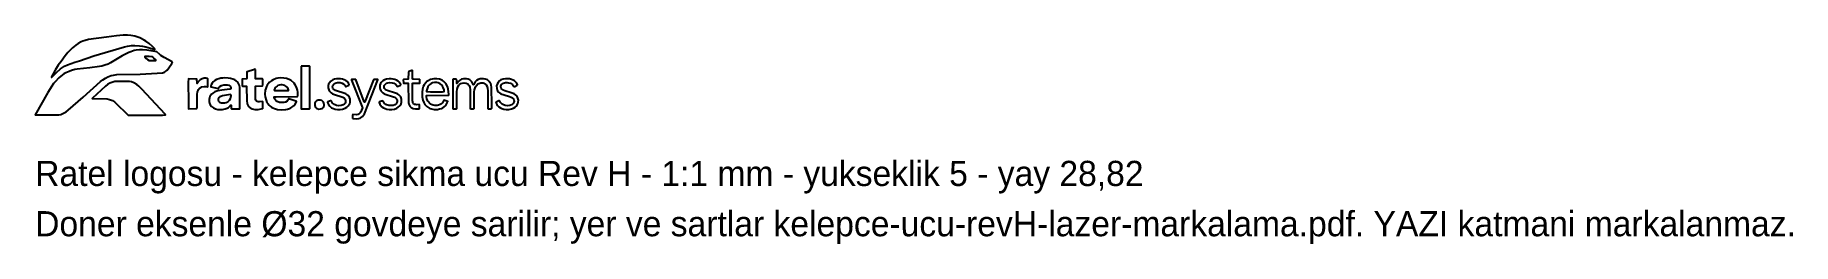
# Model space of a CAD drawing. Extents: x -14 to 90, y -7 to 5.
import ezdxf

# ---------------------------------------------------------------- set-up
doc = ezdxf.new("R2010")
doc.units = 0
doc.layers.add('MARKA', color=5, linetype='CONTINUOUS')
doc.layers.add('YAZI', color=3, linetype='CONTINUOUS')

msp = doc.modelspace()

# ---------------------------------------------------------------- linework, layer by layer
at = {"layer": 'MARKA'}
for points in [[(-9.1704, 4.9993), (-9.5662, 4.9596), (-10.1549, 4.885), (-11.2326, 4.7324), (-11.4255, 4.6856), (-11.5606, 4.6399), (-11.671, 4.5911), (-11.8476, 4.4941), (-11.9921, 4.3949), (-12.1797, 4.2362), (-12.4524, 3.9574), (-12.6217, 3.7564), (-12.8689, 3.4338), (-13.0295, 3.203), (-13.2146, 2.9087), (-13.4342, 2.5202), (-13.4437, 2.4868), (-13.4331, 2.4805), (-13.4197, 2.4852), (-13.1423, 2.7734), (-12.8948, 2.992), (-12.6667, 3.1414), (-12.4737, 3.2339), (-12.0484, 3.3853), (-11.7702, 3.4683), (-10.9027, 3.7567), (-9.081, 4.3076), (-8.9133, 4.3422), (-8.6647, 4.3757), (-8.4691, 4.3798), (-8.1873, 4.3694), (-8.0157, 4.3461), (-7.8028, 4.2983), (-7.5367, 4.2311), (-7.2724, 4.1505), (-7.2685, 4.1606), (-7.2785, 4.1754), (-7.4153, 4.3197), (-7.61, 4.4932), (-7.8118, 4.6382), (-7.9077, 4.6976), (-8.167, 4.8319), (-8.4608, 4.9354), (-8.7022, 4.9847), (-8.8989, 4.9985), (-9.1704, 4.9993)], [(-8.1957, 4.1257), (-8.3784, 4.1007), (-8.5047, 4.0739), (-8.7063, 4.0064), (-8.8307, 3.9557), (-9.2258, 3.755), (-9.9178, 3.3387), (-10.0591, 3.2715), (-10.2506, 3.1987), (-10.4424, 3.1483), (-10.5758, 3.1232), (-11.1526, 3.0489), (-11.9137, 2.9642), (-12.0505, 2.9415), (-12.2366, 2.8906), (-12.3889, 2.8341), (-12.5789, 2.7504), (-12.691, 2.6895), (-12.883, 2.5572), (-13.0013, 2.4559), (-13.2259, 2.2178), (-13.3095, 2.1111), (-13.4139, 1.9557), (-13.6517, 1.5681), (-14.4113, 0.2515), (-14.3992, 0.2352), (-13.0567, 0.2391), (-12.9892, 0.245), (-12.8722, 0.2733), (-12.7125, 0.3379), (-12.5626, 0.4246), (-12.4411, 0.5156), (-11.5481, 1.2994), (-10.5199, 2.2257), (-10.379, 2.3306), (-10.2137, 2.4362), (-10.0723, 2.5044), (-9.8732, 2.5843), (-9.7474, 2.6205), (-9.5368, 2.6517), (-8.1501, 2.6624), (-7.1308, 2.731), (-6.8221, 2.7602), (-6.6907, 2.8002), (-6.6304, 2.8306), (-6.5321, 2.9126), (-6.4309, 3.0454), (-6.2579, 3.3161), (-6.2234, 3.3882), (-6.2333, 3.4126), (-6.7195, 3.6679), (-6.9224, 3.7873), (-6.9825, 3.8357), (-7.1548, 4.0018), (-7.7487, 4.1012), (-8.009, 4.1251), (-8.1957, 4.1257)], [(-7.832, 3.7315), (-7.8676, 3.7251), (-7.8699, 3.7079), (-7.792, 3.6135), (-7.7108, 3.5424), (-7.6081, 3.4959), (-7.4367, 3.4853), (-7.2514, 3.4868), (-7.2045, 3.4954), (-7.2165, 3.5173), (-7.3353, 3.6284), (-7.3993, 3.6792), (-7.4419, 3.7005), (-7.6189, 3.7278), (-7.832, 3.7315)], [(-9.5752, 2.239), (-9.6605, 2.2275), (-9.8381, 2.179), (-9.9546, 2.1317), (-10.0887, 2.0588), (-10.2247, 1.9527), (-10.4823, 1.7242), (-11.0004, 1.2463), (-11.0139, 1.223), (-11.0108, 1.2097), (-10.114, 1.1993), (-9.9764, 1.1668), (-9.7992, 1.0952), (-9.6768, 1.0211), (-9.6353, 0.9862), (-8.8657, 0.2291), (-6.822, 0.2337), (-6.6499, 0.2358), (-6.6316, 0.2428), (-6.6537, 0.2803), (-8.0453, 1.7698), (-8.2262, 1.9554), (-8.3482, 2.0554), (-8.5266, 2.1549), (-8.6709, 2.2047), (-8.7905, 2.2303), (-9.0237, 2.2416), (-9.5752, 2.239)], [(-4.3384, 2.4238), (-4.4581, 2.3919), (-4.5726, 2.3316), (-4.6674, 2.2395), (-4.7434, 2.1205), (-4.7522, 2.1371), (-4.7624, 2.3825), (-5.2673, 2.3847), (-5.2765, 2.1865), (-5.2751, 1.0073), (-5.2723, 0.641), (-5.2637, 0.6105), (-4.7594, 0.6134), (-4.7527, 0.7228), (-4.7494, 1.4663), (-4.7268, 1.6191), (-4.698, 1.7002), (-4.6638, 1.7593), (-4.6022, 1.8293), (-4.528, 1.8826), (-4.4634, 1.9089), (-4.3203, 1.9334), (-4.2346, 1.9325), (-4.1279, 1.9159), (-4.1153, 1.9248), (-4.1124, 2.3134), (-4.1186, 2.4023), (-4.1324, 2.4132), (-4.2149, 2.4274), (-4.3384, 2.4238)], [(-3.2089, 2.4423), (-3.3347, 2.4251), (-3.4632, 2.3965), (-3.5883, 2.349), (-3.7001, 2.2874), (-3.7881, 2.2155), (-3.8591, 2.1308), (-3.9116, 2.0329), (-3.9357, 1.9592), (-3.9363, 1.9186), (-3.6569, 1.8472), (-3.4941, 1.815), (-3.4789, 1.8229), (-3.4428, 1.8935), (-3.4001, 1.9445), (-3.3043, 2.0049), (-3.1592, 2.0368), (-2.9663, 2.0327), (-2.8589, 2.008), (-2.7899, 1.9624), (-2.7576, 1.919), (-2.7443, 1.8854), (-2.7362, 1.8269), (-2.7414, 1.7922), (-2.7582, 1.7807), (-2.7929, 1.7736), (-3.2818, 1.7122), (-3.5163, 1.6684), (-3.6866, 1.6123), (-3.8224, 1.539), (-3.8849, 1.4851), (-3.94, 1.4243), (-3.9861, 1.346), (-4.0136, 1.2677), (-4.0305, 1.164), (-4.0311, 1.0423), (-4.0116, 0.9434), (-3.9638, 0.8329), (-3.8889, 0.7371), (-3.7839, 0.6544), (-3.6589, 0.5985), (-3.5224, 0.5682), (-3.3888, 0.5604), (-3.2432, 0.5636), (-3.0873, 0.5952), (-2.9682, 0.6423), (-2.8807, 0.6905), (-2.7971, 0.7592), (-2.7511, 0.8149), (-2.7249, 0.8262), (-2.7184, 0.7993), (-2.7195, 0.6228), (-2.703, 0.6076), (-2.2644, 0.6068), (-2.2038, 0.6125), (-2.1976, 0.6218), (-2.196, 0.8201), (-2.2018, 1.8716), (-2.2285, 2.0015), (-2.2832, 2.1224), (-2.3313, 2.1909), (-2.417, 2.2737), (-2.5017, 2.3306), (-2.6151, 2.3807), (-2.7667, 2.421), (-2.9059, 2.4381), (-3.0935, 2.4472), (-3.2089, 2.4423)], [(-1.3208, 2.9588), (-1.7574, 2.8197), (-1.7793, 2.8061), (-1.7911, 2.7895), (-1.7904, 2.4602), (-1.8004, 2.3914), (-2.0413, 2.3817), (-2.0677, 2.3742), (-2.0723, 1.9809), (-2.0684, 1.9686), (-2.0535, 1.9626), (-1.8156, 1.9608), (-1.7973, 1.9503), (-1.7874, 1.0581), (-1.7728, 0.9502), (-1.7569, 0.8972), (-1.7266, 0.8224), (-1.6833, 0.7521), (-1.5911, 0.6605), (-1.4617, 0.5986), (-1.3017, 0.5659), (-1.1053, 0.5698), (-0.9233, 0.5947), (-0.8548, 0.6131), (-0.8406, 0.6254), (-0.8344, 0.6991), (-0.836, 1.0168), (-0.8422, 1.0293), (-0.8583, 1.0336), (-1.0217, 1.0115), (-1.1199, 1.0193), (-1.1757, 1.0347), (-1.2134, 1.0547), (-1.2543, 1.1116), (-1.2644, 1.1552), (-1.2726, 1.2947), (-1.2701, 1.9499), (-1.244, 1.9585), (-0.8474, 1.9659), (-0.8362, 2.0468), (-0.8358, 2.3513), (-0.8515, 2.3869), (-1.2028, 2.3877), (-1.2635, 2.3948), (-1.2733, 2.4197), (-1.2765, 2.9481), (-1.2826, 2.9631), (-1.2941, 2.9674), (-1.3208, 2.9588)], [(0.2017, 2.4465), (0.0682, 2.4288), (-0.0397, 2.4049), (-0.2143, 2.3398), (-0.318, 2.2824), (-0.372, 2.2415), (-0.4316, 2.1883), (-0.5166, 2.0937), (-0.5693, 2.0169), (-0.6135, 1.9292), (-0.6606, 1.807), (-0.6848, 1.712), (-0.7061, 1.4866), (-0.696, 1.3241), (-0.6428, 1.1164), (-0.586, 0.9891), (-0.5387, 0.9156), (-0.4633, 0.8262), (-0.3857, 0.7537), (-0.3178, 0.7071), (-0.2404, 0.6613), (-0.1413, 0.6198), (0.0409, 0.57), (0.2688, 0.553), (0.5325, 0.569), (0.64, 0.5923), (0.7522, 0.6281), (0.8399, 0.6663), (0.952, 0.7363), (1.0275, 0.803), (1.0991, 0.8835), (1.1755, 1.0162), (1.1778, 1.0468), (1.1403, 1.0682), (0.7242, 1.2013), (0.6971, 1.1898), (0.6534, 1.1149), (0.6119, 1.0684), (0.5165, 1.0077), (0.4278, 0.9811), (0.3488, 0.9712), (0.2269, 0.9715), (0.1585, 0.9813), (0.0214, 1.0368), (-0.0585, 1.0989), (-0.1206, 1.1829), (-0.1484, 1.2476), (-0.1634, 1.3187), (-0.1521, 1.3251), (-0.0422, 1.328), (1.2257, 1.3346), (1.2413, 1.3448), (1.2467, 1.3619), (1.2489, 1.5126), (1.2462, 1.605), (1.2253, 1.7249), (1.1746, 1.8938), (1.0971, 2.0427), (1.03, 2.1333), (0.8651, 2.2853), (0.7425, 2.3521), (0.5831, 2.4066), (0.4139, 2.4396), (0.2017, 2.4465)], [(1.4621, 3.1411), (1.448, 3.1241), (1.445, 2.9426), (1.4461, 0.6236), (1.4557, 0.6088), (1.4904, 0.6066), (1.9521, 0.6104), (1.9685, 0.6309), (1.9693, 0.7415), (1.9672, 3.1313), (1.9481, 3.1407), (1.8965, 3.1431), (1.4621, 3.1411)], [(3.5559, 2.3914), (3.4482, 2.3712), (3.3335, 2.3284), (3.2242, 2.2581), (3.1344, 2.1557), (3.0924, 2.0691), (3.0709, 1.9841), (3.0707, 1.8474), (3.0968, 1.7294), (3.1286, 1.6696), (3.1777, 1.6098), (3.2386, 1.5554), (3.3265, 1.502), (3.4373, 1.4542), (3.8764, 1.3226), (3.9464, 1.2932), (4.0092, 1.254), (4.0658, 1.1978), (4.0999, 1.134), (4.1064, 1.059), (4.0958, 0.9957), (4.0688, 0.9417), (4.0405, 0.906), (3.9627, 0.8507), (3.8467, 0.808), (3.6977, 0.7897), (3.5708, 0.8069), (3.4874, 0.8329), (3.4273, 0.8621), (3.384, 0.892), (3.3268, 0.947), (3.278, 1.0144), (3.2533, 1.0651), (3.2332, 1.0835), (3.2067, 1.0799), (3.0507, 1.0146), (3.0249, 0.9969), (3.0223, 0.9737), (3.074, 0.8633), (3.1632, 0.7559), (3.2714, 0.6706), (3.3786, 0.6182), (3.4822, 0.5881), (3.6222, 0.5681), (3.7862, 0.5694), (3.9266, 0.5902), (4.0699, 0.6367), (4.1708, 0.6957), (4.2659, 0.7806), (4.318, 0.8533), (4.3479, 0.9169), (4.3676, 0.9936), (4.3736, 1.0519), (4.3674, 1.1787), (4.3416, 1.2702), (4.3001, 1.3472), (4.26, 1.3921), (4.1757, 1.4605), (4.1154, 1.4948), (3.9977, 1.5452), (3.5672, 1.6787), (3.5007, 1.7038), (3.4134, 1.753), (3.3688, 1.7946), (3.3377, 1.8457), (3.3262, 1.9152), (3.3348, 1.9888), (3.3736, 2.0613), (3.4501, 2.1234), (3.5413, 2.1596), (3.6298, 2.1735), (3.7777, 2.1657), (3.9049, 2.13), (3.9907, 2.0754), (4.0496, 2.0139), (4.1012, 1.9441), (4.121, 1.9327), (4.302, 2.0192), (4.3185, 2.0507), (4.2745, 2.1329), (4.1903, 2.2286), (4.1108, 2.2904), (4.0157, 2.3396), (3.9145, 2.3737), (3.794, 2.3938), (3.6499, 2.3982), (3.5559, 2.3914)], [(5.7802, 2.3601), (5.7587, 2.3388), (5.2586, 1.0132), (5.2489, 0.9976), (5.237, 0.9938), (5.2189, 1.0108), (4.7148, 2.346), (4.6975, 2.3577), (4.6542, 2.3618), (4.4543, 2.3623), (4.4494, 2.3547), (4.4521, 2.3174), (5.106, 0.6659), (5.0587, 0.529), (5.0067, 0.4176), (4.967, 0.3577), (4.898, 0.293), (4.86, 0.2738), (4.7619, 0.2514), (4.5333, 0.2684), (4.5234, 0.2277), (4.5227, 0.089), (4.5249, 0.0525), (4.5356, 0.0321), (4.748, 0.0064), (4.8933, 0.0203), (4.9812, 0.0486), (5.041, 0.0834), (5.1068, 0.1416), (5.1684, 0.2158), (5.2309, 0.3132), (5.6625, 1.4246), (6.0273, 2.3354), (6.0269, 2.3563), (6.0128, 2.3609), (5.7802, 2.3601)], [(6.6966, 2.399), (6.5457, 2.3777), (6.4198, 2.3342), (6.3181, 2.2735), (6.2191, 2.1693), (6.1842, 2.1092), (6.149, 2.0063), (6.1454, 1.8529), (6.1636, 1.771), (6.2036, 1.683), (6.2413, 1.6319), (6.3259, 1.5508), (6.4043, 1.5032), (6.5284, 1.4528), (6.9097, 1.3386), (7.0275, 1.2921), (7.0755, 1.2626), (7.1423, 1.1979), (7.1757, 1.1348), (7.181, 1.0504), (7.1658, 0.9831), (7.1122, 0.9025), (7.0313, 0.8438), (6.9435, 0.8106), (6.8038, 0.7931), (6.6906, 0.8012), (6.616, 0.8152), (6.5476, 0.8376), (6.4941, 0.8661), (6.4003, 0.9502), (6.31, 1.0785), (6.1327, 1.0157), (6.103, 0.9983), (6.1002, 0.9835), (6.145, 0.8781), (6.1891, 0.8131), (6.2699, 0.7304), (6.3698, 0.6621), (6.4733, 0.6161), (6.5673, 0.587), (6.6986, 0.5687), (6.8588, 0.5682), (7.0144, 0.5927), (7.1533, 0.6388), (7.2482, 0.6935), (7.3462, 0.7858), (7.394, 0.8514), (7.4153, 0.8975), (7.4456, 1.0042), (7.4432, 1.1618), (7.4219, 1.2541), (7.3964, 1.3173), (7.344, 1.3845), (7.279, 1.4408), (7.1953, 1.493), (7.0208, 1.563), (6.6481, 1.6783), (6.5459, 1.7212), (6.486, 1.7575), (6.4288, 1.822), (6.4075, 1.8732), (6.4013, 1.9311), (6.4133, 1.9903), (6.4543, 2.0628), (6.5379, 2.1277), (6.6193, 2.1574), (6.7297, 2.1698), (6.8826, 2.1613), (6.9821, 2.1291), (7.0401, 2.0951), (7.0955, 2.0468), (7.1917, 1.9262), (7.3728, 2.0197), (7.3917, 2.0456), (7.3458, 2.1353), (7.2958, 2.1964), (7.2396, 2.2511), (7.1431, 2.3124), (7.0363, 2.3564), (6.9463, 2.3792), (6.8221, 2.3974), (6.6966, 2.399)], [(8.0475, 2.8867), (7.8823, 2.8204), (7.8556, 2.7979), (7.843, 2.3693), (7.8206, 2.3634), (7.5593, 2.3594), (7.5464, 2.3329), (7.5495, 2.154), (7.5553, 2.1439), (7.5709, 2.1397), (7.8201, 2.1369), (7.8445, 2.1274), (7.8516, 0.989), (7.8771, 0.8739), (7.9252, 0.7687), (8.0184, 0.6736), (8.125, 0.6211), (8.2638, 0.602), (8.3879, 0.6011), (8.4823, 0.6101), (8.5035, 0.6184), (8.5098, 0.6462), (8.5129, 0.8117), (8.5065, 0.8502), (8.4906, 0.855), (8.3311, 0.8461), (8.2684, 0.852), (8.2208, 0.8655), (8.1829, 0.8881), (8.1491, 0.9218), (8.1234, 0.9606), (8.112, 0.9974), (8.0975, 1.1043), (8.0992, 2.0996), (8.1024, 2.1249), (8.1163, 2.1358), (8.5251, 2.1418), (8.5306, 2.1656), (8.5292, 2.3489), (8.5171, 2.3571), (8.4743, 2.3609), (8.1566, 2.3634), (8.1111, 2.37), (8.1005, 2.4096), (8.0932, 2.8849), (8.0788, 2.8969), (8.0475, 2.8867)], [(9.365, 2.3946), (9.26, 2.3753), (9.1694, 2.3466), (9.0234, 2.2747), (8.9564, 2.2273), (8.8899, 2.1626), (8.7971, 2.0428), (8.7364, 1.9272), (8.6847, 1.7697), (8.6603, 1.5981), (8.6652, 1.3226), (8.7096, 1.1152), (8.7617, 0.9776), (8.8376, 0.857), (8.9515, 0.7437), (9.0614, 0.666), (9.1316, 0.6316), (9.2304, 0.5966), (9.3771, 0.5697), (9.5861, 0.5716), (9.7087, 0.5944), (9.8235, 0.632), (9.9009, 0.6675), (9.9894, 0.7281), (10.0725, 0.8086), (10.1272, 0.8803), (10.1865, 0.9954), (10.1993, 1.0303), (10.1969, 1.043), (9.9713, 1.1209), (9.8741, 0.9669), (9.8135, 0.9057), (9.7486, 0.8624), (9.6412, 0.82), (9.5574, 0.8037), (9.4305, 0.8013), (9.3252, 0.8156), (9.2615, 0.8368), (9.1729, 0.8833), (9.1082, 0.9363), (9.04, 1.0154), (9.0061, 1.0699), (8.9559, 1.2002), (8.9295, 1.3264), (8.9336, 1.4027), (10.2432, 1.4184), (10.2526, 1.4277), (10.2552, 1.4633), (10.2502, 1.6348), (10.2274, 1.7751), (10.2004, 1.8721), (10.1585, 1.979), (10.0801, 2.1107), (9.9689, 2.2275), (9.8579, 2.3044), (9.7136, 2.3649), (9.5484, 2.3965), (9.365, 2.3946)], [(9.4125, 2.1726), (9.2944, 2.1464), (9.2154, 2.1106), (9.1361, 2.0562), (9.0625, 1.9853), (9.0097, 1.906), (8.9594, 1.7942), (8.9311, 1.6806), (8.9347, 1.6306), (9.1731, 1.6231), (9.8924, 1.6252), (9.9817, 1.6321), (9.9849, 1.6617), (9.9744, 1.735), (9.9305, 1.875), (9.885, 1.9607), (9.8199, 2.0373), (9.7401, 2.0997), (9.6324, 2.1521), (9.5362, 2.1709), (9.4125, 2.1726)], [(11.1382, 2.4007), (11.0063, 2.3661), (10.8908, 2.2995), (10.8065, 2.2111), (10.7643, 2.133), (10.7392, 2.108), (10.7314, 2.1379), (10.7303, 2.3261), (10.7241, 2.3626), (10.6935, 2.3687), (10.5176, 2.3687), (10.492, 2.3515), (10.493, 0.8989), (10.5016, 0.6172), (10.5327, 0.6107), (10.713, 0.6088), (10.7307, 0.6238), (10.7367, 1.6242), (10.7636, 1.784), (10.8049, 1.9134), (10.8622, 2.0102), (10.9208, 2.0695), (10.9695, 2.1044), (11.0513, 2.1404), (11.1791, 2.1583), (11.3043, 2.1366), (11.387, 2.0875), (11.4293, 2.0437), (11.4636, 1.9926), (11.5051, 1.8878), (11.5306, 1.7447), (11.5347, 1.6764), (11.5408, 0.6201), (11.5828, 0.6101), (11.7144, 0.6095), (11.7574, 0.6132), (11.7714, 0.6236), (11.78, 1.6224), (11.7949, 1.7458), (11.8459, 1.9069), (11.9017, 2.0009), (11.99, 2.0863), (12.1089, 2.1409), (12.1693, 2.156), (12.2256, 2.1573), (12.2994, 2.1524), (12.3646, 2.129), (12.4173, 2.0994), (12.4891, 2.0292), (12.5394, 1.9434), (12.5653, 1.8433), (12.581, 1.6798), (12.5854, 0.6238), (12.6026, 0.609), (12.7805, 0.6094), (12.813, 0.6159), (12.8233, 0.6336), (12.8242, 0.8129), (12.8146, 1.8941), (12.7862, 2.0135), (12.7579, 2.0925), (12.7138, 2.1773), (12.6665, 2.2372), (12.562, 2.3258), (12.4279, 2.3806), (12.3338, 2.3986), (12.2667, 2.4023), (12.1311, 2.3887), (12.005, 2.347), (11.9097, 2.289), (11.8313, 2.2084), (11.7869, 2.1439), (11.7432, 2.0585), (11.721, 2.0427), (11.7109, 2.052), (11.656, 2.1784), (11.6262, 2.222), (11.5816, 2.277), (11.5187, 2.3297), (11.4184, 2.3757), (11.3163, 2.3998), (11.1382, 2.4007)], [(13.642, 2.397), (13.4967, 2.3716), (13.3676, 2.3247), (13.2737, 2.2642), (13.1934, 2.1787), (13.1416, 2.0843), (13.1132, 1.9761), (13.1141, 1.8237), (13.1379, 1.7365), (13.1676, 1.674), (13.2307, 1.6008), (13.2908, 1.5483), (13.369, 1.5026), (13.5535, 1.4311), (13.8856, 1.3382), (13.9864, 1.2967), (14.0639, 1.2493), (14.1171, 1.1901), (14.1398, 1.1388), (14.1484, 1.0667), (14.1392, 0.9979), (14.098, 0.9202), (14.0588, 0.881), (13.9917, 0.8374), (13.9045, 0.8081), (13.758, 0.7886), (13.6113, 0.8088), (13.4725, 0.8598), (13.4354, 0.8832), (13.3733, 0.9403), (13.3395, 0.9821), (13.2944, 1.0626), (13.2739, 1.0788), (13.2422, 1.0726), (13.0752, 1.0039), (13.0626, 0.9766), (13.1225, 0.8559), (13.1714, 0.7929), (13.2347, 0.7315), (13.3403, 0.6604), (13.4311, 0.6197), (13.5339, 0.5916), (13.6794, 0.5702), (13.8391, 0.5689), (13.9909, 0.595), (14.1164, 0.6383), (14.2171, 0.6976), (14.3133, 0.7918), (14.365, 0.8734), (14.385, 0.9217), (14.4, 0.9919), (14.4083, 1.1211), (14.3852, 1.2445), (14.362, 1.3003), (14.3117, 1.3717), (14.2285, 1.4473), (14.1612, 1.4913), (13.9757, 1.5669), (13.6078, 1.677), (13.5011, 1.7216), (13.4594, 1.7485), (13.4077, 1.7981), (13.3848, 1.8349), (13.3628, 1.9087), (13.3652, 1.9651), (13.3843, 2.0193), (13.4071, 2.0563), (13.4546, 2.1001), (13.5304, 2.1434), (13.6433, 2.168), (13.7312, 2.1717), (13.8158, 2.164), (13.9403, 2.1285), (13.9884, 2.1029), (14.0512, 2.0523), (14.1295, 1.9421), (14.1485, 1.926), (14.1878, 1.9383), (14.3354, 2.0191), (14.3495, 2.0439), (14.3096, 2.1288), (14.2553, 2.1957), (14.1687, 2.2744), (14.0939, 2.3184), (13.9889, 2.3596), (13.8734, 2.3851), (13.7694, 2.3973), (13.642, 2.397)], [(-2.7643, 1.4486), (-3.2447, 1.3687), (-3.3439, 1.3425), (-3.3918, 1.3202), (-3.4521, 1.2737), (-3.4896, 1.2088), (-3.4956, 1.1381), (-3.4717, 1.0634), (-3.4462, 1.0288), (-3.4131, 1.0019), (-3.3049, 0.9587), (-3.108, 0.9633), (-3.0135, 0.9893), (-2.9266, 1.0291), (-2.8767, 1.0644), (-2.8232, 1.1183), (-2.7671, 1.214), (-2.7409, 1.2922), (-2.7298, 1.3941), (-2.7357, 1.4457), (-2.7643, 1.4486)], [(0.2339, 2.0269), (0.1319, 2.0098), (0.0716, 1.9872), (0.022, 1.9618), (-0.0398, 1.9139), (-0.0772, 1.8749), (-0.1201, 1.8065), (-0.1497, 1.7308), (-0.1446, 1.7011), (0.2788, 1.6944), (0.7024, 1.7019), (0.7041, 1.7386), (0.6545, 1.8482), (0.6122, 1.9034), (0.5413, 1.9625), (0.4823, 1.9935), (0.4075, 2.0159), (0.3248, 2.0272), (0.2339, 2.0269)], [(2.4729, 1.1287), (2.4181, 1.1097), (2.3669, 1.0768), (2.2953, 0.9936), (2.2657, 0.9336), (2.2686, 0.7974), (2.292, 0.7346), (2.3232, 0.6873), (2.36, 0.6478), (2.4084, 0.616), (2.498, 0.5898), (2.6131, 0.5943), (2.6773, 0.6203), (2.7228, 0.6486), (2.7648, 0.689), (2.7984, 0.7369), (2.8178, 0.7849), (2.8254, 0.8389), (2.8139, 0.9486), (2.7901, 0.9973), (2.7517, 1.0469), (2.6793, 1.1035), (2.6109, 1.1298), (2.4729, 1.1287)]]:
    msp.add_lwpolyline(points, close=True, dxfattribs=at)

# ---------------------------------------------------------------- texts
at = {"layer": 'YAZI'}
for s, p in [('Ratel logosu - kelepce sikma ucu Rev H - 1:1 mm - yukseklik 5 - yay 28,82', (-14.4113, -4)), ('Doner eksenle %%c32 govdeye sarilir; yer ve sartlar kelepce-ucu-revH-lazer-markalama.pdf. YAZI katmani markalanmaz.', (-14.4113, -7))]:
    msp.add_text(s, height=1.5, dxfattribs=at).set_placement(p)

doc.saveas('drawing.dxf')
